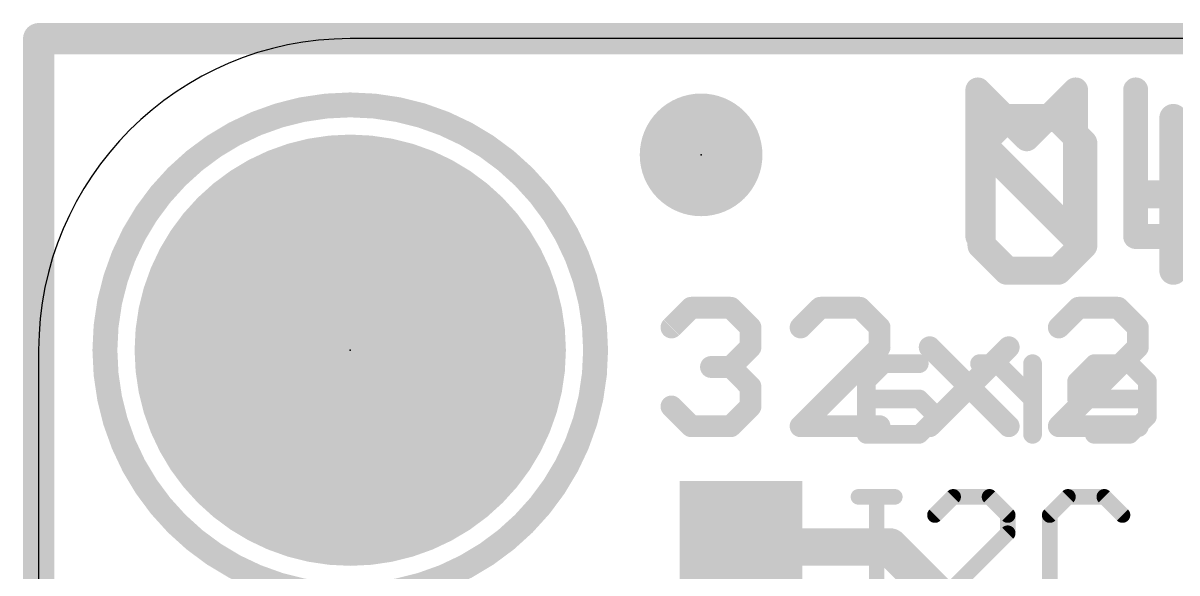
# Model space of a CAD drawing. Extents: x -0.1 to 25.5, y -0.1 to 17.9.
# Drawn here: x -0.13 to 9.28, y 13.42 to 17.91 of the extents above; entities that cross this region are included whole.
import ezdxf

# ---------------------------------------------------------------- set-up
doc = ezdxf.new("R2010")
doc.units = 0
for name, color, linetype in [('1', 12, 'CONTINUOUS'), ('16', 5, 'CONTINUOUS'), ('17', 110, 'CONTINUOUS'), ('20', 53, 'CONTINUOUS'), ('21', 40, 'CONTINUOUS'), ('22', 6, 'CONTINUOUS'), ('23', 40, 'CONTINUOUS')]:
    doc.layers.add(name, color=color, linetype=linetype)

# ---------------------------------------------------------------- blocks, each defined once
blk = doc.blocks.new('PIE')
at = {"const_width": 0.5}
blk.add_lwpolyline([(0, -0.25, 1), (0, 0.25, 1), (0, -0.25)], format="xyb", dxfattribs=at)
blk = doc.blocks.new('RECT')
blk.add_solid([(-0.5, -0.5), (0.5, -0.5), (-0.5, 0.5), (0.5, 0.5)])
blk = doc.blocks.new('ROUNDP')
at = {"const_width": 0.5}
blk.add_lwpolyline([(0, -0.25, 1), (0, 0.25, 1), (0, -0.25)], format="xyb", dxfattribs=at)

msp = doc.modelspace()

# ---------------------------------------------------------------- linework, layer by layer
at = {"layer": '1'}
for points, const_width in [([(0, 17.78), (25.4, 17.78)], 0.254), ([(0, 0), (0, 17.78)], 0.254), ([(5.7252, 13.6364), (6.9376, 13.6364)], 0.3048), ([(6.9376, 13.6364), (7.5671, 13.0069)], 0.3048)]:
    msp.add_lwpolyline(points, dxfattribs=dict(at, const_width=const_width))
for points, const_width in [([(0, 17.8435, 1), (0, 17.7165)], 0.127), ([(0.0635, 17.78, 1), (-0.0635, 17.78)], 0.127), ([(5.7252, 13.7126, 1), (5.7252, 13.5602)], 0.1524), ([(6.9915, 13.6902, 1), (6.8838, 13.5825)], 0.1524), ([(6.9376, 13.5602, 1), (6.9376, 13.7126)], 0.1524)]:
    msp.add_lwpolyline(points, format="xyb", dxfattribs=dict(at, const_width=const_width))
at = {"layer": '16', "const_width": 0.254}
for points in [[(0, 17.78), (25.4, 17.78)], [(0, 0), (0, 17.78)]]:
    msp.add_lwpolyline(points, dxfattribs=at)
at = {"layer": '16', "const_width": 0.127}
for points in [[(0, 17.8435, 1), (0, 17.7165)], [(0.0635, 17.78, 1), (-0.0635, 17.78)]]:
    msp.add_lwpolyline(points, format="xyb", dxfattribs=at)
at = {"layer": '20'}
for p, q in [((22.86, 17.78), (2.54, 17.78)), ((0, 15.24), (0, 2.54))]:
    msp.add_line(p, q, dxfattribs=at)
msp.add_arc((2.54, 15.24), 2.54, 90, 180, dxfattribs=at)
at = {"layer": '21'}
for points, const_width in [([(7.6562, 16.1671), (7.6562, 17.3619)], 0.2032), ([(7.6562, 17.3619), (8.0545, 16.9636)], 0.2032), ([(8.0545, 16.9636), (8.4528, 17.3619)], 0.2032), ([(8.4528, 17.3619), (8.4528, 16.1671)], 0.2032), ([(8.9426, 17.3619), (8.9426, 16.1671)], 0.2032), ([(8.9426, 16.1671), (9.7391, 16.1671)], 0.2032), ([(5.1586, 15.4253), (5.3196, 15.5863)], 0.1778), ([(5.3196, 15.5863), (5.6416, 15.5863)], 0.1778), ([(5.6416, 15.5863), (5.8026, 15.4253)], 0.1778), ([(6.372, 15.5863), (6.211, 15.4253)], 0.1778), ([(6.694, 15.5863), (6.372, 15.5863)], 0.1778), ([(6.855, 15.4253), (6.694, 15.5863)], 0.1778), ([(8.477, 15.5863), (8.3159, 15.4253)], 0.1778), ([(8.799, 15.5863), (8.477, 15.5863)], 0.1778), ([(8.96, 15.4253), (8.799, 15.5863)], 0.1778), ([(5.8026, 15.4253), (5.8026, 15.2643)], 0.1778), ([(6.855, 15.2643), (6.855, 15.4253)], 0.1778), ([(8.96, 15.2643), (8.96, 15.4253)], 0.1778), ([(5.8026, 15.2643), (5.6416, 15.1033)], 0.1778), ([(6.211, 14.6202), (6.855, 15.2643)], 0.1778), ([(7.2635, 15.2643), (7.9075, 14.6202)], 0.1778), ([(7.2635, 14.6202), (7.9075, 15.2643)], 0.1778), ([(8.3159, 14.6202), (8.96, 15.2643)], 0.1778), ([(5.6416, 15.1033), (5.4806, 15.1033)], 0.1778), ([(5.6416, 15.1033), (5.8026, 14.9422)], 0.1778), ([(5.8026, 14.9422), (5.8026, 14.7812)], 0.1778), ([(5.3196, 14.6202), (5.1586, 14.7812)], 0.1778), ([(5.8026, 14.7812), (5.6416, 14.6202)], 0.1778), ([(5.6416, 14.6202), (5.3196, 14.6202)], 0.1778), ([(6.855, 14.6202), (6.211, 14.6202)], 0.1778), ([(8.96, 14.6202), (8.3159, 14.6202)], 0.1778), ([(6.6826, 14.0444), (6.9792, 14.0444)], 0.127), ([(6.8309, 13.1547), (6.8309, 14.0444)], 0.127), ([(7.4546, 14.0444), (7.3063, 13.8961)], 0.127), ([(7.7512, 14.0444), (7.4546, 14.0444)], 0.127), ([(7.8995, 13.8961), (7.7512, 14.0444)], 0.127), ([(8.3901, 14.0444), (8.2418, 13.8961)], 0.127), ([(8.6867, 14.0444), (8.3901, 14.0444)], 0.127), ([(8.835, 13.8961), (8.6867, 14.0444)], 0.127), ([(7.8995, 13.7478), (7.8995, 13.8961)], 0.127), ([(8.2418, 13.8961), (8.2418, 13.303)], 0.127), ([(7.3063, 13.1547), (7.8995, 13.7478)], 0.127)]:
    msp.add_lwpolyline(points, dxfattribs=dict(at, const_width=const_width))
for points, const_width in [([(7.707, 17.3619, 1), (7.6054, 17.3619)], 0.1016), ([(7.6922, 17.3978, 1), (7.6203, 17.326)], 0.1016), ([(8.5036, 17.3619, 1), (8.402, 17.3619)], 0.1016), ([(8.4887, 17.326, 1), (8.4169, 17.3978)], 0.1016), ([(8.9934, 17.3619, 1), (8.8918, 17.3619)], 0.1016), ([(2.54, 13.24, 1), (2.54, 17.24, 1), (2.54, 13.24)], 0.2032), ([(8.0186, 16.9996, 1), (8.0904, 16.9277)], 0.1016), ([(8.0186, 16.9277, 1), (8.0904, 16.9996)], 0.1016), ([(7.6054, 16.1671, 1), (7.707, 16.1671)], 0.1016), ([(8.402, 16.1671, 1), (8.5036, 16.1671)], 0.1016), ([(8.9426, 16.2179, 1), (8.9426, 16.1163)], 0.1016), ([(8.8918, 16.1671, 1), (8.9934, 16.1671)], 0.1016), ([(5.3196, 15.6307, 1), (5.3196, 15.5418)], 0.0889), ([(5.351, 15.5548, 1), (5.2881, 15.6177)], 0.0889), ([(5.673, 15.6177, 1), (5.6102, 15.5548)], 0.0889), ([(5.6416, 15.5418, 1), (5.6416, 15.6307)], 0.0889), ([(6.372, 15.6307, 1), (6.372, 15.5418)], 0.0889), ([(6.4035, 15.5548, 1), (6.3406, 15.6177)], 0.0889), ([(6.7255, 15.6177, 1), (6.6626, 15.5548)], 0.0889), ([(6.694, 15.5418, 1), (6.694, 15.6307)], 0.0889), ([(8.477, 15.6307, 1), (8.477, 15.5418)], 0.0889), ([(8.5084, 15.5548, 1), (8.4455, 15.6177)], 0.0889), ([(8.8304, 15.6177, 1), (8.7675, 15.5548)], 0.0889), ([(8.799, 15.5418, 1), (8.799, 15.6307)], 0.0889), ([(5.1271, 15.4567, 1), (5.19, 15.3938)], 0.0889), ([(5.847, 15.4253, 1), (5.7581, 15.4253)], 0.0889), ([(5.7712, 15.3938, 1), (5.834, 15.4567)], 0.0889), ([(6.1796, 15.4567, 1), (6.2425, 15.3938)], 0.0889), ([(6.8995, 15.4253, 1), (6.8106, 15.4253)], 0.0889), ([(6.8236, 15.3938, 1), (6.8865, 15.4567)], 0.0889), ([(8.2845, 15.4567, 1), (8.3474, 15.3938)], 0.0889), ([(9.0044, 15.4253, 1), (8.9155, 15.4253)], 0.0889), ([(8.9285, 15.3938, 1), (8.9914, 15.4567)], 0.0889), ([(5.834, 15.2328, 1), (5.7712, 15.2957)], 0.0889), ([(6.8865, 15.2328, 1), (6.8236, 15.2957)], 0.0889), ([(7.2949, 15.2957, 1), (7.2321, 15.2328)], 0.0889), ([(7.9389, 15.2328, 1), (7.8761, 15.2957)], 0.0889), ([(8.9914, 15.2328, 1), (8.9285, 15.2957)], 0.0889), ([(5.7581, 15.2643, 1), (5.847, 15.2643)], 0.0889), ([(6.8106, 15.2643, 1), (6.8995, 15.2643)], 0.0889), ([(8.9155, 15.2643, 1), (9.0044, 15.2643)], 0.0889), ([(5.4806, 15.1477, 1), (5.4806, 15.0588)], 0.0889), ([(5.673, 15.1347, 1), (5.6102, 15.0718)], 0.0889), ([(5.6102, 15.1347, 1), (5.673, 15.0718)], 0.0889), ([(5.6416, 15.0588, 1), (5.6416, 15.1477)], 0.0889), ([(5.847, 14.9422, 1), (5.7581, 14.9422)], 0.0889), ([(5.7712, 14.9108, 1), (5.834, 14.9737)], 0.0889), ([(5.19, 14.8127, 1), (5.1271, 14.7498)], 0.0889), ([(5.834, 14.7498, 1), (5.7712, 14.8127)], 0.0889), ([(5.7581, 14.7812, 1), (5.847, 14.7812)], 0.0889), ([(5.3196, 14.6647, 1), (5.3196, 14.5758)], 0.0889), ([(5.2881, 14.5888, 1), (5.351, 14.6517)], 0.0889), ([(5.6102, 14.6517, 1), (5.673, 14.5888)], 0.0889), ([(5.6416, 14.5758, 1), (5.6416, 14.6647)], 0.0889), ([(6.211, 14.6647, 1), (6.211, 14.5758)], 0.0889), ([(6.1796, 14.6517, 1), (6.2425, 14.5888)], 0.0889), ([(6.855, 14.5758, 1), (6.855, 14.6647)], 0.0889), ([(7.2321, 14.6517, 1), (7.2949, 14.5888)], 0.0889), ([(7.8761, 14.5888, 1), (7.9389, 14.6517)], 0.0889), ([(8.3159, 14.6647, 1), (8.3159, 14.5758)], 0.0889), ([(8.2845, 14.6517, 1), (8.3474, 14.5888)], 0.0889), ([(8.96, 14.5758, 1), (8.96, 14.6647)], 0.0889), ([(6.6826, 14.0762, 1), (6.6826, 14.0127)], 0.0635), ([(6.8627, 14.0444, 1), (6.7992, 14.0444)], 0.0635), ([(6.9792, 14.0127, 1), (6.9792, 14.0762)], 0.0635), ([(7.4546, 14.0762, 1), (7.4546, 14.0127)], 0.0635), ([(7.477, 14.022, 1), (7.4321, 14.0669)], 0.0635), ([(7.7736, 14.0669, 1), (7.7287, 14.022)], 0.0635), ([(7.7512, 14.0127, 1), (7.7512, 14.0762)], 0.0635), ([(8.3901, 14.0762, 1), (8.3901, 14.0127)], 0.0635), ([(8.4126, 14.022, 1), (8.3677, 14.0669)], 0.0635), ([(8.7092, 14.0669, 1), (8.6642, 14.022)], 0.0635), ([(8.6867, 14.0127, 1), (8.6867, 14.0762)], 0.0635), ([(7.2839, 13.9186, 1), (7.3288, 13.8737)], 0.0635), ([(7.9312, 13.8961, 1), (7.8677, 13.8961)], 0.0635), ([(7.877, 13.8737, 1), (7.9219, 13.9186)], 0.0635), ([(8.2736, 13.8961, 1), (8.2101, 13.8961)], 0.0635), ([(8.2194, 13.9186, 1), (8.2643, 13.8737)], 0.0635), ([(8.8125, 13.8737, 1), (8.8574, 13.9186)], 0.0635), ([(7.8677, 13.7478, 1), (7.9312, 13.7478)], 0.0635), ([(7.9219, 13.7254, 1), (7.877, 13.7703)], 0.0635)]:
    msp.add_lwpolyline(points, format="xyb", dxfattribs=dict(at, const_width=const_width))
at = {"layer": '22'}
for points, const_width in [([(7.8934, 17.1334), (7.6858, 16.9258)], 0.2286), ([(8.3086, 17.1334), (7.8934, 17.1334)], 0.2286), ([(8.5162, 16.9258), (8.3086, 17.1334)], 0.2286), ([(9.2499, 15.8877), (9.2499, 17.1334)], 0.2286), ([(9.2499, 17.1334), (9.8727, 16.5105)], 0.2286), ([(7.6858, 16.9258), (7.6858, 16.0953)], 0.2286), ([(8.5162, 16.0953), (7.6858, 16.9258)], 0.2286), ([(8.5162, 16.0953), (8.5162, 16.9258)], 0.2286), ([(9.8727, 16.5105), (9.0423, 16.5105)], 0.2286), ([(7.6858, 16.0953), (7.8934, 15.8877)], 0.2286), ([(8.3086, 15.8877), (8.5162, 16.0953)], 0.2286), ([(7.8934, 15.8877), (8.3086, 15.8877)], 0.2286), ([(6.8904, 15.1304), (6.7463, 14.9864)], 0.1524), ([(7.1785, 15.1304), (6.8904, 15.1304)], 0.1524), ([(7.814, 15.1304), (7.67, 15.1304)], 0.1524), ([(8.1021, 14.8423), (7.814, 15.1304)], 0.1524), ([(8.1021, 14.5542), (8.1021, 15.1304)], 0.1524), ([(8.6055, 15.1304), (8.4614, 14.9864)], 0.1524), ([(8.8936, 15.1304), (8.6055, 15.1304)], 0.1524), ([(9.0377, 14.9864), (8.8936, 15.1304)], 0.1524), ([(6.7463, 14.9864), (6.7463, 14.5542)], 0.1524), ([(8.4614, 14.9864), (8.4614, 14.8423)], 0.1524), ([(9.0377, 14.6983), (9.0377, 14.9864)], 0.1524), ([(7.1785, 14.8423), (6.7463, 14.8423)], 0.1524), ([(7.3225, 14.6983), (7.1785, 14.8423)], 0.1524), ([(8.4614, 14.8423), (9.0377, 14.8423)], 0.1524), ([(7.1785, 14.5542), (7.3225, 14.6983)], 0.1524), ([(8.8936, 14.5542), (9.0377, 14.6983)], 0.1524), ([(6.7463, 14.5542), (7.1785, 14.5542)], 0.1524), ([(8.6055, 14.5542), (8.8936, 14.5542)], 0.1524)]:
    msp.add_lwpolyline(points, dxfattribs=dict(at, const_width=const_width))
for points, const_width in [([(7.8934, 17.1905, 1), (7.8934, 17.0762)], 0.1143), ([(7.9338, 17.093, 1), (7.8529, 17.1738)], 0.1143), ([(8.349, 17.1738, 1), (8.2682, 17.093)], 0.1143), ([(8.3086, 17.0762, 1), (8.3086, 17.1905)], 0.1143), ([(9.307, 17.1334, 1), (9.1927, 17.1334)], 0.1143), ([(9.2903, 17.1738, 1), (9.2095, 17.093)], 0.1143), ([(7.7429, 16.9258, 1), (7.6286, 16.9258)], 0.1143), ([(7.7262, 16.9662, 1), (7.6453, 16.8853)], 0.1143), ([(8.5733, 16.9258, 1), (8.459, 16.9258)], 0.1143), ([(7.6453, 16.9662, 1), (7.7262, 16.8853)], 0.1143), ([(8.4758, 16.8853, 1), (8.5566, 16.9662)], 0.1143), ([(9.0423, 16.5677, 1), (9.0423, 16.4534)], 0.1143), ([(7.7262, 16.1357, 1), (7.6453, 16.0549)], 0.1143), ([(8.5566, 16.0549, 1), (8.4758, 16.1357)], 0.1143), ([(8.4758, 16.0549, 1), (8.5566, 16.1357)], 0.1143), ([(7.6286, 16.0953, 1), (7.7429, 16.0953)], 0.1143), ([(8.459, 16.0953, 1), (8.5733, 16.0953)], 0.1143), ([(7.8934, 15.9449, 1), (7.8934, 15.8306)], 0.1143), ([(8.3086, 15.8306, 1), (8.3086, 15.9449)], 0.1143), ([(7.8529, 15.8473, 1), (7.9338, 15.9281)], 0.1143), ([(8.2682, 15.9281, 1), (8.349, 15.8473)], 0.1143), ([(9.1927, 15.8877, 1), (9.307, 15.8877)], 0.1143), ([(6.8904, 15.1685, 1), (6.8904, 15.0923)], 0.0762), ([(6.9173, 15.1035, 1), (6.8634, 15.1574)], 0.0762), ([(7.1785, 15.0923, 1), (7.1785, 15.1685)], 0.0762), ([(7.67, 15.1685, 1), (7.67, 15.0923)], 0.0762), ([(7.841, 15.1574, 1), (7.7871, 15.1035)], 0.0762), ([(7.814, 15.0923, 1), (7.814, 15.1685)], 0.0762), ([(8.1402, 15.1304, 1), (8.064, 15.1304)], 0.0762), ([(8.6055, 15.1685, 1), (8.6055, 15.0923)], 0.0762), ([(8.6324, 15.1035, 1), (8.5785, 15.1574)], 0.0762), ([(8.9205, 15.1574, 1), (8.8667, 15.1035)], 0.0762), ([(8.8936, 15.0923, 1), (8.8936, 15.1685)], 0.0762), ([(6.7844, 14.9864, 1), (6.7082, 14.9864)], 0.0762), ([(6.7194, 15.0133, 1), (6.7733, 14.9594)], 0.0762), ([(8.4995, 14.9864, 1), (8.4233, 14.9864)], 0.0762), ([(8.4345, 15.0133, 1), (8.4884, 14.9594)], 0.0762), ([(9.0758, 14.9864, 1), (8.9996, 14.9864)], 0.0762), ([(9.0107, 14.9594, 1), (9.0646, 15.0133)], 0.0762), ([(6.7463, 14.8804, 1), (6.7463, 14.8042)], 0.0762), ([(7.2054, 14.8693, 1), (7.1515, 14.8154)], 0.0762), ([(7.1785, 14.8042, 1), (7.1785, 14.8804)], 0.0762), ([(8.0752, 14.8154, 1), (8.1291, 14.8693)], 0.0762), ([(8.4614, 14.8804, 1), (8.4614, 14.8042)], 0.0762), ([(8.4233, 14.8423, 1), (8.4995, 14.8423)], 0.0762), ([(9.0377, 14.8042, 1), (9.0377, 14.8804)], 0.0762), ([(7.3495, 14.6713, 1), (7.2956, 14.7252)], 0.0762), ([(9.0646, 14.6713, 1), (9.0107, 14.7252)], 0.0762), ([(7.2956, 14.6713, 1), (7.3495, 14.7252)], 0.0762), ([(8.9996, 14.6983, 1), (9.0758, 14.6983)], 0.0762), ([(6.7463, 14.5923, 1), (6.7463, 14.5161)], 0.0762), ([(6.7082, 14.5542, 1), (6.7844, 14.5542)], 0.0762), ([(7.1515, 14.5811, 1), (7.2054, 14.5273)], 0.0762), ([(7.1785, 14.5161, 1), (7.1785, 14.5923)], 0.0762), ([(8.064, 14.5542, 1), (8.1402, 14.5542)], 0.0762), ([(8.6055, 14.5923, 1), (8.6055, 14.5161)], 0.0762), ([(8.8667, 14.5811, 1), (8.9205, 14.5273)], 0.0762), ([(8.8936, 14.5161, 1), (8.8936, 14.5923)], 0.0762), ([(12.7, 4.24, 1), (12.7, 13.54, 1), (12.7, 4.24)], 0.1524)]:
    msp.add_lwpolyline(points, format="xyb", dxfattribs=dict(at, const_width=const_width))
at = {"layer": '23'}
for p in [(5.4, 16.8326), (2.54, 15.24)]:
    msp.add_point(p, dxfattribs=at)

# ---------------------------------------------------------------- block references
at = {"layer": '1'}
msp.add_blockref('PIE', (5.4, 16.8326), dxfattribs=at)
at = {"layer": '1', "xscale": 1.075, "rotation": 270}
msp.add_blockref('RECT', (5.7252, 13.6364), dxfattribs=at)
at = {"layer": '17', "xscale": 3.516, "yscale": 3.516}
msp.add_blockref('ROUNDP', (2.54, 15.24), dxfattribs=at)
msp.add_blockref('ROUNDP', (2.54, 15.24), dxfattribs=at)

doc.saveas('drawing.dxf')
